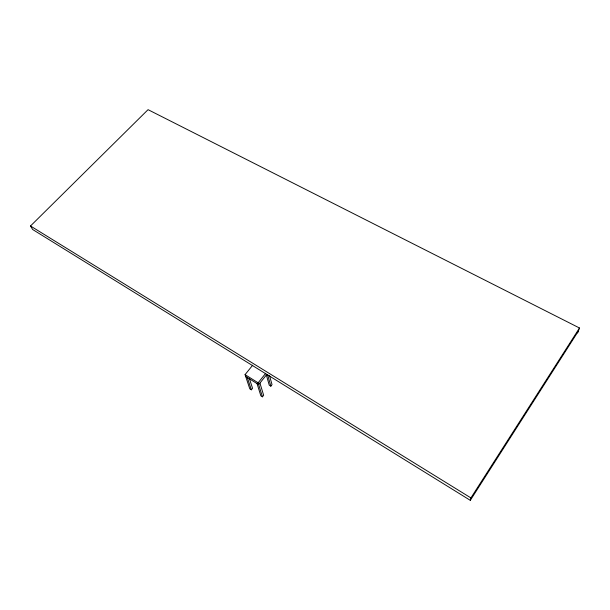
<?xml version="1.0" encoding="UTF-8"?>
<svg xmlns="http://www.w3.org/2000/svg" width="610" height="610" viewBox="0 0 610 610"><rect width="100%" height="100%" fill="white"/><g stroke="black" fill="none" stroke-linecap="round" stroke-linejoin="round"><path stroke-width="0.91" d="M470.302 500.337L470.912 497.92L579.5 328.005L148.055 109.663L30.5 225.99L32.666 229.512L470.302 500.337L578.188 331.398M577.586 332.946L579.5 328.005M257.046 383.614L260.851 395.806L262.437 396.813L263.65 395.288L259.929 383.08M266.219 374.525L269.246 385.177L270.84 386.168L272.029 384.658L269.559 375.768M262.437 396.813L258.121 382.813L265.716 373.282M266.776 374.479L258.686 384.635L245.677 376.484M252.677 365.215L245.067 374.639L249.78 388.799L251.35 389.798L252.555 388.288L249.398 378.589M30.5 225.99L470.912 497.92M245.067 374.639L258.121 382.813M247.294 377.498L251.35 389.798M267.592 374.647L270.84 386.168"/></g></svg>
